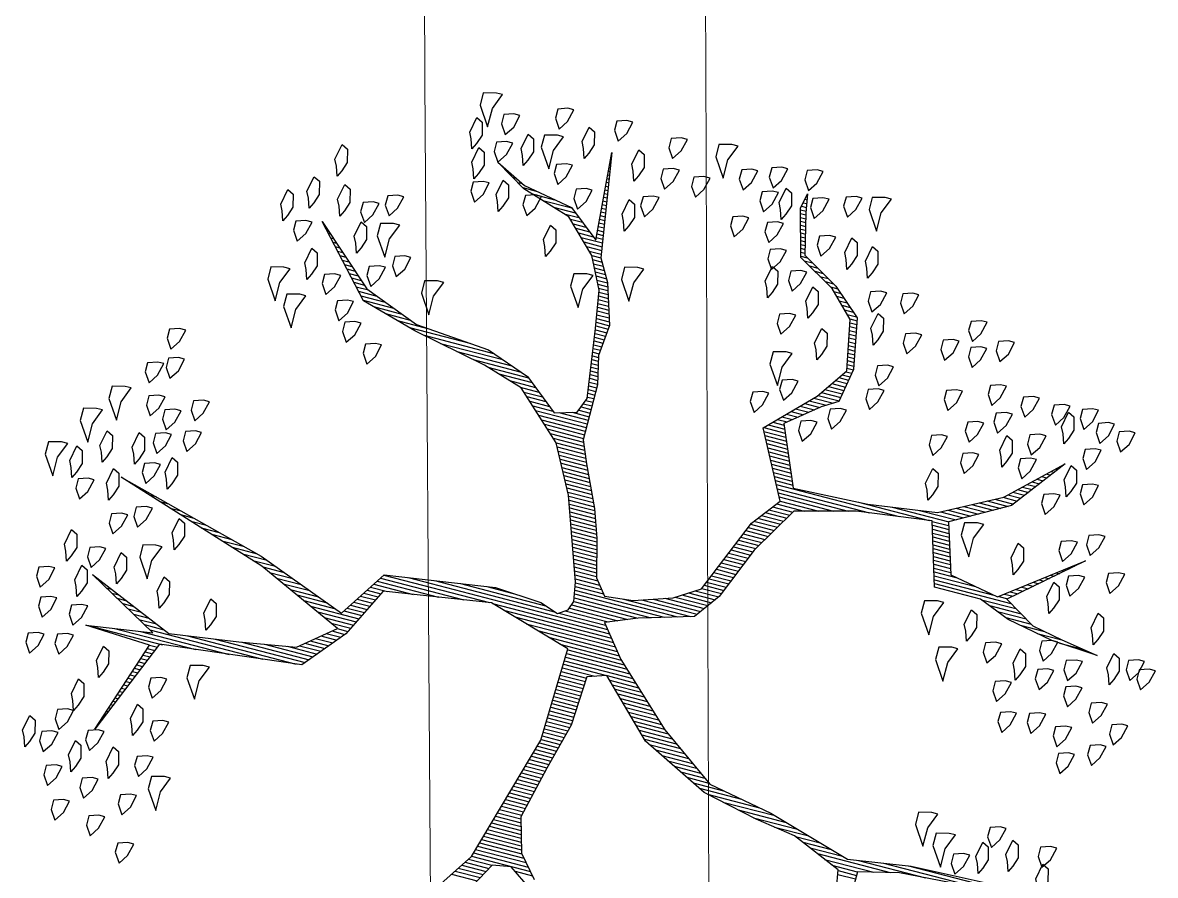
# Model space of a CAD drawing. Header units: millimetres. Extents: x 216896 to 446004, y 63591 to 243769.
# Drawn here: x 223570 to 229805, y 102000 to 106694 of the extents above; entities that cross this region are included whole.
import ezdxf

# ---------------------------------------------------------------- set-up
doc = ezdxf.new("R2010")
doc.units = ezdxf.units.MM
doc.layers.add('line pedestr', color=7, linetype='Continuous', lineweight=5, true_color=0x1c1c1c)
doc.layers.add('trees', color=7, linetype='Continuous', true_color=0x547000)

# ---------------------------------------------------------------- blocks, each defined once
blk = doc.blocks.new('*X39')
at = {"color": 0}
for p, q in [((17.5543, 17.25), (17.6251, 17.25)), ((17.561, 17.24), (17.6307, 17.24)), ((17.5676, 17.23), (17.6362, 17.23)), ((17.5743, 17.22), (17.6418, 17.22)), ((17.581, 17.21), (17.6473, 17.21)), ((17.5876, 17.2), (17.6529, 17.2)), ((17.717, 17.2), (17.7653, 17.2)), ((17.5939, 17.19), (17.7568, 17.19)), ((17.5968, 17.18), (17.7482, 17.18)), ((17.5998, 17.17), (17.7396, 17.17)), ((17.6027, 17.16), (17.731, 17.16)), ((17.6056, 17.15), (17.7225, 17.15)), ((17.6085, 17.14), (17.7189, 17.14)), ((16.5321, 17.11), (16.5325, 17.11)), ((17.6115, 17.13), (17.7161, 17.13)), ((17.6144, 17.12), (17.7134, 17.12)), ((17.6173, 17.11), (17.7107, 17.11)), ((16.5355, 17.1), (16.5367, 17.1)), ((16.5388, 17.09), (16.5409, 17.09)), ((16.5421, 17.08), (16.5451, 17.08)), ((17.6203, 17.1), (17.7079, 17.1)), ((17.6232, 17.09), (17.7052, 17.09)), ((17.6261, 17.08), (17.7025, 17.08)), ((16.5454, 17.07), (16.5493, 17.07)), ((16.5488, 17.06), (16.5535, 17.06)), ((16.5521, 17.05), (16.5577, 17.05)), ((17.629, 17.07), (17.6998, 17.07)), ((17.632, 17.06), (17.697, 17.06)), ((17.6349, 17.05), (17.6968, 17.05)), ((16.5554, 17.04), (16.5619, 17.04)), ((16.5588, 17.03), (16.566, 17.03)), ((16.5621, 17.02), (16.5702, 17.02)), ((17.6378, 17.04), (17.6992, 17.04)), ((17.6407, 17.03), (17.7015, 17.03)), ((17.6437, 17.02), (17.7039, 17.02)), ((16.5654, 17.01), (16.5744, 17.01)), ((16.5688, 17), (16.5786, 17)), ((16.5721, 16.99), (16.5828, 16.99)), ((17.6466, 17.01), (17.7062, 17.01)), ((17.6495, 17), (17.7086, 17)), ((17.6524, 16.99), (17.7109, 16.99)), ((18.5565, 16.99), (18.6056, 16.99)), ((16.5754, 16.98), (16.587, 16.98)), ((16.5788, 16.97), (16.5912, 16.97)), ((16.5821, 16.96), (16.5954, 16.96)), ((17.6554, 16.98), (17.7133, 16.98)), ((17.6583, 16.97), (17.7156, 16.97)), ((17.6612, 16.96), (17.718, 16.96)), ((18.5125, 16.96), (18.6485, 16.96)), ((18.5353, 16.97), (18.6056, 16.97)), ((18.5548, 16.98), (18.6056, 16.98)), ((16.5854, 16.95), (16.5996, 16.95)), ((16.5888, 16.94), (16.6038, 16.94)), ((16.5921, 16.93), (16.608, 16.93)), ((16.5954, 16.92), (16.6122, 16.92)), ((17.6642, 16.95), (17.7204, 16.95)), ((17.6671, 16.94), (17.7227, 16.94)), ((17.67, 16.93), (17.7251, 16.93)), ((17.6729, 16.92), (17.7274, 16.92)), ((18.4211, 16.92), (18.4892, 16.92)), ((18.4439, 16.93), (18.523, 16.93)), ((18.4668, 16.94), (18.5567, 16.94)), ((18.4896, 16.95), (18.6918, 16.95)), ((18.6009, 16.94), (18.7864, 16.94)), ((18.6675, 16.93), (18.9464, 16.93)), ((18.7342, 16.92), (19.0449, 16.92)), ((16.5988, 16.91), (16.6164, 16.91)), ((16.6021, 16.9), (16.6206, 16.9)), ((16.6054, 16.89), (16.6248, 16.89)), ((17.6759, 16.91), (17.7298, 16.91)), ((17.6788, 16.9), (17.7324, 16.9)), ((17.6817, 16.89), (17.7351, 16.89)), ((18.2545, 16.89), (18.388, 16.89)), ((18.2995, 16.9), (18.4217, 16.9)), ((18.3608, 16.91), (18.4555, 16.91)), ((16.6088, 16.88), (16.629, 16.88)), ((16.6121, 16.87), (16.6331, 16.87)), ((16.6154, 16.86), (16.6373, 16.86)), ((17.6846, 16.88), (17.7378, 16.88)), ((17.6876, 16.87), (17.7404, 16.87)), ((17.6905, 16.86), (17.7431, 16.86)), ((18.1392, 16.86), (18.2561, 16.86)), ((18.1645, 16.87), (18.3086, 16.87)), ((18.2095, 16.88), (18.3542, 16.88)), ((16.443, 16.85), (16.6488, 16.85)), ((16.513, 16.84), (16.7388, 16.84)), ((16.583, 16.83), (16.8288, 16.83)), ((17.6934, 16.85), (17.7458, 16.85)), ((17.6957, 16.84), (17.7484, 16.84)), ((17.6961, 16.83), (17.7511, 16.83)), ((18.0792, 16.83), (18.1463, 16.83)), ((18.0992, 16.84), (18.1601, 16.84)), ((18.1192, 16.85), (18.2036, 16.85)), ((16.5708, 16.8), (16.6189, 16.8)), ((16.5885, 16.81), (16.6422, 16.81)), ((16.6062, 16.82), (16.9188, 16.82)), ((16.7083, 16.81), (17.0088, 16.81)), ((16.7816, 16.8), (17.0309, 16.8)), ((17.6964, 16.82), (17.7538, 16.82)), ((17.6967, 16.81), (17.7564, 16.81)), ((17.6971, 16.8), (17.7591, 16.8)), ((18.0192, 16.8), (18.1047, 16.8)), ((18.0392, 16.81), (18.1186, 16.81)), ((18.0592, 16.82), (18.1324, 16.82)), ((16.5178, 16.77), (16.5489, 16.77)), ((16.5355, 16.78), (16.5722, 16.78)), ((16.5531, 16.79), (16.5956, 16.79)), ((16.8532, 16.79), (17.0394, 16.79)), ((16.9132, 16.78), (17.0478, 16.78)), ((16.9732, 16.77), (17.0563, 16.77)), ((17.6974, 16.79), (17.7618, 16.79)), ((17.6977, 16.78), (17.7639, 16.78)), ((17.6981, 16.77), (17.7645, 16.77)), ((17.9635, 16.77), (18.0632, 16.77)), ((17.9792, 16.78), (18.0771, 16.78)), ((17.9992, 16.79), (18.0909, 16.79)), ((16.4647, 16.74), (16.4789, 16.74)), ((16.4824, 16.75), (16.5022, 16.75)), ((16.5001, 16.76), (16.5256, 16.76)), ((17.0054, 16.76), (17.0647, 16.76)), ((17.0177, 16.75), (17.0732, 16.75)), ((17.0299, 16.74), (17.0817, 16.74)), ((17.6984, 16.76), (17.7651, 16.76)), ((17.6987, 16.75), (17.7657, 16.75)), ((17.6991, 16.74), (17.7664, 16.74)), ((17.9335, 16.74), (18.0217, 16.74)), ((17.9435, 16.75), (18.0355, 16.75)), ((17.9535, 16.76), (18.0494, 16.76)), ((16.4293, 16.72), (16.4322, 16.72)), ((16.447, 16.73), (16.4556, 16.73)), ((17.0421, 16.73), (17.0901, 16.73)), ((17.0543, 16.72), (17.0986, 16.72)), ((17.0665, 16.71), (17.1071, 16.71)), ((17.6994, 16.73), (17.767, 16.73)), ((17.6997, 16.72), (17.7676, 16.72)), ((17.7001, 16.71), (17.7682, 16.71)), ((17.9035, 16.71), (17.9873, 16.71)), ((17.9135, 16.72), (17.9979, 16.72)), ((17.9235, 16.73), (18.0084, 16.73)), ((17.0719, 16.68), (17.1263, 16.68)), ((17.0788, 16.7), (17.1155, 16.7)), ((17.091, 16.69), (17.1213, 16.69)), ((17.7004, 16.7), (17.7689, 16.7)), ((17.7007, 16.69), (17.7695, 16.69)), ((17.7011, 16.68), (17.7701, 16.68)), ((17.8735, 16.68), (17.9556, 16.68)), ((17.8835, 16.69), (17.9662, 16.69)), ((17.8935, 16.7), (17.9768, 16.7)), ((17.0073, 16.65), (17.1413, 16.65)), ((17.0288, 16.66), (17.1363, 16.66)), ((17.0504, 16.67), (17.1313, 16.67)), ((17.7014, 16.67), (17.7707, 16.67)), ((17.7017, 16.66), (17.7714, 16.66)), ((17.7021, 16.65), (17.772, 16.65)), ((17.8435, 16.65), (17.924, 16.65)), ((17.8535, 16.66), (17.9345, 16.66)), ((17.8635, 16.67), (17.9451, 16.67)), ((16.9427, 16.62), (17.0214, 16.62)), ((16.9642, 16.63), (17.0477, 16.63)), ((16.9858, 16.64), (17.0741, 16.64)), ((17.0964, 16.64), (17.1463, 16.64)), ((17.1031, 16.63), (17.1513, 16.63)), ((17.1097, 16.62), (17.1563, 16.62)), ((17.7024, 16.64), (17.7924, 16.64)), ((17.7027, 16.63), (17.8224, 16.63)), ((17.7031, 16.62), (17.8923, 16.62)), ((17.8235, 16.63), (17.9029, 16.63)), ((17.8335, 16.64), (17.9134, 16.64)), ((16.8781, 16.59), (16.9423, 16.59)), ((16.8996, 16.6), (16.9686, 16.6)), ((16.9211, 16.61), (16.995, 16.61)), ((17.1164, 16.61), (17.1613, 16.61)), ((17.1231, 16.6), (17.1663, 16.6)), ((17.1297, 16.59), (17.1713, 16.59)), ((17.7034, 16.61), (17.8818, 16.61)), ((17.7037, 16.6), (17.8712, 16.6)), ((17.7041, 16.59), (17.8606, 16.59)), ((16.7953, 16.56), (16.8632, 16.56)), ((16.8265, 16.57), (16.8895, 16.57)), ((16.8565, 16.58), (16.9159, 16.58)), ((17.1364, 16.58), (17.1763, 16.58)), ((17.1431, 16.57), (17.1813, 16.57)), ((17.1497, 16.56), (17.1971, 16.56)), ((17.6123, 16.56), (17.8338, 16.56)), ((17.646, 16.57), (17.8418, 16.57)), ((17.6798, 16.58), (17.8501, 16.58)), ((16.7015, 16.53), (16.7578, 16.53)), ((16.7328, 16.54), (16.7955, 16.54)), ((16.764, 16.55), (16.8332, 16.55)), ((17.1564, 16.55), (17.2651, 16.55)), ((17.163, 16.54), (17.3331, 16.54)), ((17.1697, 16.53), (17.401, 16.53)), ((17.511, 16.53), (17.8098, 16.53)), ((17.5448, 16.54), (17.8178, 16.54)), ((17.5785, 16.55), (17.8258, 16.55)), ((16.6078, 16.5), (16.6447, 16.5)), ((16.639, 16.51), (16.6824, 16.51)), ((16.6703, 16.52), (16.7201, 16.52)), ((17.1764, 16.52), (17.469, 16.52)), ((17.2412, 16.51), (17.7938, 16.51)), ((17.3112, 16.5), (17.6466, 16.5)), ((17.4773, 16.52), (17.8018, 16.52)), ((17.6564, 16.5), (17.7858, 16.5)), ((16.514, 16.47), (16.5317, 16.47)), ((16.5453, 16.48), (16.5693, 16.48)), ((16.5765, 16.49), (16.607, 16.49)), ((17.3812, 16.49), (17.6166, 16.49)), ((17.4512, 16.48), (17.5245, 16.48)), ((17.6714, 16.49), (17.7899, 16.49)), ((17.6804, 16.48), (17.8149, 16.48)), ((17.6837, 16.47), (17.8399, 16.47)), ((16.4515, 16.45), (16.4563, 16.45)), ((16.4828, 16.46), (16.494, 16.46)), ((17.6839, 16.44), (17.9326, 16.44)), ((17.6855, 16.45), (17.8986, 16.45)), ((17.687, 16.46), (17.8649, 16.46)), ((17.6789, 16.41), (17.7512, 16.41)), ((17.6805, 16.42), (17.7592, 16.42)), ((17.6822, 16.43), (17.9666, 16.43)), ((17.8145, 16.42), (18.0006, 16.42)), ((17.8617, 16.41), (18.0157, 16.41)), ((17.6687, 16.38), (17.7289, 16.38)), ((17.6722, 16.39), (17.7352, 16.39)), ((17.6757, 16.4), (17.7432, 16.4)), ((17.8916, 16.4), (18.0232, 16.4)), ((17.9216, 16.39), (18.0307, 16.39)), ((17.9473, 16.38), (18.0382, 16.38)), ((17.6584, 16.35), (17.7214, 16.35)), ((17.6618, 16.36), (17.7239, 16.36)), ((17.6653, 16.37), (17.7264, 16.37)), ((17.9633, 16.37), (18.0457, 16.37)), ((17.9793, 16.36), (18.0532, 16.36)), ((17.9953, 16.35), (18.0607, 16.35)), ((17.648, 16.32), (17.7139, 16.32)), ((17.6514, 16.33), (17.7164, 16.33)), ((17.6549, 16.34), (17.7189, 16.34)), ((18.0106, 16.34), (18.0651, 16.34)), ((18.0147, 16.33), (18.0692, 16.33)), ((18.0189, 16.32), (18.0733, 16.32)), ((17.6376, 16.29), (17.7064, 16.29)), ((17.6411, 16.3), (17.7089, 16.3)), ((17.6445, 16.31), (17.7114, 16.31)), ((18.0231, 16.31), (18.0774, 16.31)), ((18.0272, 16.3), (18.0816, 16.3)), ((18.0314, 16.29), (18.0857, 16.29)), ((17.6272, 16.26), (17.6971, 16.26)), ((17.6307, 16.27), (17.7005, 16.27)), ((17.6341, 16.28), (17.7038, 16.28)), ((18.0356, 16.28), (18.0898, 16.28)), ((18.0397, 16.27), (18.0939, 16.27)), ((18.0439, 16.26), (18.098, 16.26)), ((17.6168, 16.23), (17.6871, 16.23)), ((17.6203, 16.24), (17.6905, 16.24)), ((17.6237, 16.25), (17.6938, 16.25)), ((18.0481, 16.25), (18.1021, 16.25)), ((18.0522, 16.24), (18.1063, 16.24)), ((18.0564, 16.23), (18.1104, 16.23)), ((18.9115, 16.23), (18.9795, 16.23)), ((18.9759, 16.24), (19.0395, 16.24)), ((17.6064, 16.2), (17.6766, 16.2)), ((17.6099, 16.21), (17.6805, 16.21)), ((17.6134, 16.22), (17.6838, 16.22)), ((18.0606, 16.22), (18.1145, 16.22)), ((18.0647, 16.21), (18.1186, 16.21)), ((18.0689, 16.2), (18.1236, 16.2)), ((18.7941, 16.2), (18.873, 16.2)), ((18.8191, 16.21), (18.8896, 16.21)), ((18.8615, 16.22), (18.9295, 16.22)), ((17.5928, 16.17), (17.6627, 16.17)), ((17.5981, 16.18), (17.6673, 16.18)), ((17.603, 16.19), (17.6719, 16.19)), ((18.0731, 16.19), (18.1296, 16.19)), ((18.0772, 16.18), (18.1356, 16.18)), ((18.0814, 16.17), (18.1416, 16.17)), ((18.6114, 16.17), (18.823, 16.17)), ((18.7441, 16.18), (18.8396, 16.18)), ((18.7691, 16.19), (18.8563, 16.19)), ((17.5714, 16.13), (17.6443, 16.13)), ((17.5768, 16.14), (17.6489, 16.14)), ((17.5821, 16.15), (17.6535, 16.15)), ((17.5874, 16.16), (17.6581, 16.16)), ((18.0856, 16.16), (18.1476, 16.16)), ((18.0897, 16.15), (18.1536, 16.15)), ((18.0939, 16.14), (18.1596, 16.14)), ((18.1004, 16.13), (18.1656, 16.13)), ((18.5994, 16.13), (18.6461, 16.13)), ((18.6024, 16.14), (18.6667, 16.14)), ((18.6054, 16.15), (18.7201, 16.15)), ((18.6084, 16.16), (18.7734, 16.16)), ((18.7869, 16.16), (18.812, 16.16)), ((18.8002, 16.15), (18.8237, 16.15)), ((18.8135, 16.14), (18.8354, 16.14)), ((18.8269, 16.13), (18.847, 16.13)), ((17.5554, 16.1), (17.6304, 16.1)), ((17.5608, 16.11), (17.635, 16.11)), ((17.5661, 16.12), (17.6396, 16.12)), ((18.1082, 16.12), (18.1716, 16.12)), ((18.116, 16.11), (18.1776, 16.11)), ((18.1237, 16.1), (18.1836, 16.1)), ((18.5904, 16.1), (18.6367, 16.1)), ((18.5934, 16.11), (18.6398, 16.11)), ((18.5964, 16.12), (18.6429, 16.12)), ((18.8402, 16.12), (18.8587, 16.12)), ((18.8535, 16.11), (18.8704, 16.11)), ((18.8669, 16.1), (18.882, 16.1)), ((17.5394, 16.07), (17.6174, 16.07)), ((17.5448, 16.08), (17.6216, 16.08)), ((17.5501, 16.09), (17.6259, 16.09)), ((18.1315, 16.09), (18.1896, 16.09)), ((18.1393, 16.08), (18.1956, 16.08)), ((18.1471, 16.07), (18.2239, 16.07)), ((18.5814, 16.07), (18.6273, 16.07)), ((18.5844, 16.08), (18.6304, 16.08)), ((18.5874, 16.09), (18.6336, 16.09)), ((18.8802, 16.09), (18.8937, 16.09)), ((18.8935, 16.08), (18.9054, 16.08)), ((18.9069, 16.07), (18.917, 16.07)), ((17.5127, 16.04), (17.6045, 16.04)), ((17.5234, 16.05), (17.6088, 16.05)), ((17.5341, 16.06), (17.6131, 16.06)), ((18.1444, 16.04), (18.3379, 16.04)), ((18.1497, 16.05), (18.2999, 16.05)), ((18.1549, 16.06), (18.2619, 16.06)), ((18.5724, 16.04), (18.6179, 16.04)), ((18.5754, 16.05), (18.6211, 16.05)), ((18.5784, 16.06), (18.6242, 16.06)), ((18.9202, 16.06), (18.9287, 16.06)), ((18.9335, 16.05), (18.9404, 16.05)), ((18.9469, 16.04), (18.952, 16.04)), ((17.4806, 16.01), (17.6021, 16.01)), ((17.4913, 16.02), (17.6021, 16.02)), ((17.502, 16.03), (17.6021, 16.03)), ((18.1287, 16.01), (18.1773, 16.01)), ((18.1339, 16.02), (18.4746, 16.02)), ((18.1392, 16.03), (18.3946, 16.03)), ((18.3591, 16.01), (18.5546, 16.01)), ((18.5634, 16.01), (18.6086, 16.01)), ((18.5664, 16.02), (18.6117, 16.02)), ((18.5694, 16.03), (18.6148, 16.03)), ((18.9602, 16.03), (18.9637, 16.03)), ((18.9735, 16.02), (18.9754, 16.02)), ((18.9869, 16.01), (18.987, 16.01)), ((17.4484, 15.98), (17.5044, 15.98)), ((17.4591, 15.99), (17.6021, 15.99)), ((17.4698, 16), (17.6021, 16)), ((17.5206, 15.98), (17.6021, 15.98)), ((18.113, 15.98), (18.1646, 15.98)), ((18.1182, 15.99), (18.1688, 15.99)), ((18.1235, 16), (18.173, 16)), ((18.4501, 16), (18.6064, 16)), ((18.5234, 15.99), (18.6244, 15.99)), ((18.5781, 15.98), (18.6424, 15.98)), ((17.4163, 15.95), (17.4677, 15.95)), ((17.427, 15.96), (17.4799, 15.96)), ((17.4377, 15.97), (17.4922, 15.97)), ((17.5556, 15.97), (17.6021, 15.97)), ((17.5707, 15.96), (17.6021, 15.96)), ((17.5747, 15.95), (17.6021, 15.95)), ((18.0973, 15.95), (18.152, 15.95)), ((18.1025, 15.96), (18.1562, 15.96)), ((18.1077, 15.97), (18.1604, 15.97)), ((18.5971, 15.97), (18.6604, 15.97)), ((18.6161, 15.96), (18.6784, 15.96)), ((18.6351, 15.95), (18.6964, 15.95)), ((17.3386, 15.92), (17.431, 15.92)), ((17.3711, 15.93), (17.4433, 15.93)), ((17.4036, 15.94), (17.4555, 15.94)), ((17.5787, 15.94), (17.6021, 15.94)), ((17.5827, 15.93), (17.6021, 15.93)), ((17.5846, 15.92), (17.6021, 15.92)), ((18.0816, 15.92), (18.1394, 15.92)), ((18.0868, 15.93), (18.1436, 15.93)), ((18.092, 15.94), (18.1478, 15.94)), ((18.6541, 15.94), (18.7144, 15.94)), ((18.6731, 15.93), (18.7324, 15.93)), ((18.6921, 15.92), (18.7504, 15.92)), ((17.2149, 15.89), (17.3677, 15.89)), ((17.2629, 15.9), (17.3957, 15.9)), ((17.3061, 15.91), (17.4188, 15.91)), ((17.5805, 15.89), (17.6021, 15.89)), ((17.5819, 15.9), (17.6021, 15.9)), ((17.5832, 15.91), (17.6021, 15.91)), ((18.0658, 15.89), (18.1267, 15.89)), ((18.0711, 15.9), (18.1309, 15.9)), ((18.0763, 15.91), (18.1351, 15.91)), ((18.7111, 15.91), (18.7628, 15.91)), ((18.7301, 15.9), (18.7704, 15.9)), ((18.7421, 15.89), (18.7781, 15.89)), ((17.0761, 15.86), (17.2435, 15.86)), ((17.1189, 15.87), (17.3117, 15.87)), ((17.1669, 15.88), (17.3397, 15.88)), ((17.5764, 15.86), (17.5974, 15.86)), ((17.5778, 15.87), (17.5996, 15.87)), ((17.5791, 15.88), (17.6018, 15.88)), ((18.0627, 15.88), (18.1225, 15.88)), ((18.0727, 15.87), (18.1183, 15.87)), ((18.0827, 15.86), (18.1141, 15.86)), ((18.7528, 15.88), (18.7857, 15.88)), ((18.7634, 15.87), (18.7934, 15.87)), ((18.7741, 15.86), (18.801, 15.86)), ((16.9681, 15.83), (17.0472, 15.83)), ((17.0041, 15.84), (17.0729, 15.84)), ((17.0401, 15.85), (17.1235, 15.85)), ((17.5723, 15.83), (17.5907, 15.83)), ((17.5737, 15.84), (17.5929, 15.84)), ((17.575, 15.85), (17.5951, 15.85)), ((18.0927, 15.85), (18.1197, 15.85)), ((18.1027, 15.84), (18.1322, 15.84)), ((18.1127, 15.83), (18.1447, 15.83)), ((18.7848, 15.85), (18.8087, 15.85)), ((18.7954, 15.84), (18.8163, 15.84)), ((18.8061, 15.83), (18.824, 15.83)), ((16.919, 15.8), (16.9701, 15.8)), ((16.9281, 15.81), (16.9958, 15.81)), ((16.9371, 15.82), (17.0215, 15.82)), ((17.5682, 15.8), (17.5856, 15.8)), ((17.5696, 15.81), (17.5863, 15.81)), ((17.5709, 15.82), (17.5885, 15.82)), ((18.1227, 15.82), (18.1572, 15.82)), ((18.1327, 15.81), (18.1697, 15.81)), ((18.1427, 15.8), (18.1822, 15.8)), ((18.8168, 15.82), (18.8316, 15.82)), ((18.8274, 15.81), (18.8393, 15.81)), ((18.8381, 15.8), (18.8469, 15.8)), ((16.8919, 15.77), (16.9189, 15.77)), ((16.9009, 15.78), (16.9301, 15.78)), ((16.91, 15.79), (16.9444, 15.79)), ((17.5641, 15.77), (17.5886, 15.77)), ((17.5655, 15.78), (17.5876, 15.78)), ((17.5669, 15.79), (17.5866, 15.79)), ((18.1527, 15.79), (18.1947, 15.79)), ((18.1627, 15.78), (18.2105, 15.78)), ((18.1727, 15.77), (18.2271, 15.77)), ((18.8488, 15.79), (18.8545, 15.79)), ((18.8594, 15.78), (18.8622, 15.78)), ((16.8648, 15.74), (16.8853, 15.74)), ((16.8738, 15.75), (16.8965, 15.75)), ((16.8829, 15.76), (16.9077, 15.76)), ((17.56, 15.74), (17.5916, 15.74)), ((17.5614, 15.75), (17.5906, 15.75)), ((17.5628, 15.76), (17.5896, 15.76)), ((18.182, 15.76), (18.2403, 15.76)), ((18.189, 15.75), (18.2422, 15.75)), ((18.196, 15.74), (18.244, 15.74)), ((16.8376, 15.71), (16.8518, 15.71)), ((16.8467, 15.72), (16.863, 15.72)), ((16.8557, 15.73), (16.8742, 15.73)), ((17.5551, 15.71), (17.5906, 15.71)), ((17.5568, 15.72), (17.5936, 15.72)), ((17.5585, 15.73), (17.5926, 15.73)), ((18.203, 15.73), (18.2458, 15.73)), ((18.21, 15.72), (18.2476, 15.72)), ((18.217, 15.71), (18.2494, 15.71)), ((16.8105, 15.68), (16.8183, 15.68)), ((16.8195, 15.69), (16.8295, 15.69)), ((16.8286, 15.7), (16.8406, 15.7)), ((17.5501, 15.68), (17.5814, 15.68)), ((17.5518, 15.69), (17.5844, 15.69)), ((17.5535, 15.7), (17.5875, 15.7)), ((18.224, 15.7), (18.2512, 15.7)), ((18.231, 15.69), (18.2531, 15.69)), ((18.238, 15.68), (18.2549, 15.68)), ((16.7833, 15.65), (16.7848, 15.65)), ((16.7924, 15.66), (16.7959, 15.66)), ((16.8014, 15.67), (16.8071, 15.67)), ((17.5451, 15.65), (17.5721, 15.65)), ((17.5468, 15.66), (17.5752, 15.66)), ((17.5485, 15.67), (17.5783, 15.67)), ((18.2348, 15.65), (18.2534, 15.65)), ((18.2367, 15.66), (18.2553, 15.66)), ((18.2385, 15.67), (18.2567, 15.67)), ((17.5352, 15.62), (17.5629, 15.62)), ((17.5402, 15.63), (17.566, 15.63)), ((17.5435, 15.64), (17.5691, 15.64)), ((18.2292, 15.62), (18.2478, 15.62)), ((18.231, 15.63), (18.2497, 15.63)), ((18.2329, 15.64), (18.2515, 15.64)), ((17.5202, 15.59), (17.5486, 15.59)), ((17.5252, 15.6), (17.5543, 15.6)), ((17.5302, 15.61), (17.5598, 15.61)), ((18.2235, 15.59), (18.2422, 15.59)), ((18.2254, 15.6), (18.244, 15.6)), ((18.2273, 15.61), (18.2459, 15.61)), ((17.5052, 15.56), (17.5315, 15.56)), ((17.5102, 15.57), (17.5372, 15.57)), ((17.5152, 15.58), (17.5429, 15.58)), ((18.2179, 15.56), (18.2365, 15.56)), ((18.2198, 15.57), (18.2384, 15.57)), ((18.2217, 15.58), (18.2403, 15.58)), ((17.4803, 15.53), (17.5226, 15.53)), ((17.4903, 15.54), (17.5241, 15.54)), ((17.5002, 15.55), (17.5257, 15.55)), ((18.2032, 15.53), (18.2284, 15.53)), ((18.2132, 15.54), (18.2328, 15.54)), ((18.216, 15.55), (18.2347, 15.55)), ((17.4503, 15.5), (17.4911, 15.5)), ((17.4603, 15.51), (17.5196, 15.51)), ((17.4703, 15.52), (17.5211, 15.52)), ((17.4996, 15.5), (17.5181, 15.5)), ((18.1732, 15.5), (18.1946, 15.5)), ((18.1832, 15.51), (18.2059, 15.51)), ((18.1932, 15.52), (18.2171, 15.52)), ((17.4203, 15.47), (17.4536, 15.47)), ((17.4303, 15.48), (17.4661, 15.48)), ((17.4403, 15.49), (17.4786, 15.49)), ((17.4974, 15.47), (17.5135, 15.47)), ((17.4981, 15.48), (17.515, 15.48)), ((17.4988, 15.49), (17.5165, 15.49)), ((18.1409, 15.47), (18.1609, 15.47)), ((18.1532, 15.48), (18.1721, 15.48)), ((18.1632, 15.49), (18.1834, 15.49)), ((17.336, 15.44), (17.4161, 15.44)), ((17.368, 15.45), (17.4286, 15.45)), ((17.4, 15.46), (17.4411, 15.46)), ((17.4953, 15.44), (17.509, 15.44)), ((17.496, 15.45), (17.5105, 15.45)), ((17.4967, 15.46), (17.512, 15.46)), ((18.0895, 15.44), (18.1126, 15.44)), ((18.1066, 15.45), (18.1297, 15.45)), ((18.1238, 15.46), (18.1468, 15.46)), ((17.2587, 15.41), (17.2717, 15.41)), ((17.2754, 15.42), (17.3128, 15.42)), ((17.304, 15.43), (17.3661, 15.43)), ((17.4931, 15.41), (17.5044, 15.41)), ((17.4938, 15.42), (17.5059, 15.42)), ((17.4946, 15.43), (17.5074, 15.43)), ((18.0433, 15.41), (18.0611, 15.41)), ((18.0552, 15.42), (18.0783, 15.42)), ((18.0723, 15.43), (18.0954, 15.43)), ((17.2087, 15.38), (17.2117, 15.38)), ((17.2254, 15.39), (17.2317, 15.39)), ((17.242, 15.4), (17.2517, 15.4)), ((17.491, 15.38), (17.4999, 15.38)), ((17.4917, 15.39), (17.5014, 15.39)), ((17.4924, 15.4), (17.5029, 15.4)), ((18.0353, 15.38), (18.047, 15.38)), ((18.038, 15.39), (18.0493, 15.39)), ((18.0407, 15.4), (18.0516, 15.4)), ((17.4888, 15.35), (17.4953, 15.35)), ((17.4896, 15.36), (17.4968, 15.36)), ((17.4903, 15.37), (17.4984, 15.37)), ((18.0273, 15.35), (18.0401, 15.35)), ((18.03, 15.36), (18.0424, 15.36)), ((18.0327, 15.37), (18.0447, 15.37)), ((17.486, 15.31), (17.4893, 15.31)), ((17.4867, 15.32), (17.4908, 15.32)), ((17.4874, 15.33), (17.4923, 15.33)), ((17.4881, 15.34), (17.4938, 15.34)), ((18.0167, 15.31), (18.0309, 15.31)), ((18.0193, 15.32), (18.0332, 15.32)), ((18.022, 15.33), (18.0355, 15.33)), ((18.0247, 15.34), (18.0378, 15.34)), ((17.4838, 15.28), (17.4847, 15.28)), ((17.4846, 15.29), (17.4862, 15.29)), ((17.4853, 15.3), (17.4877, 15.3)), ((18.0113, 15.29), (18.0265, 15.29)), ((18.0115, 15.28), (18.0249, 15.28)), ((18.014, 15.3), (18.0286, 15.3)), ((17.4831, 15.27), (17.4832, 15.27)), ((18.0135, 15.27), (18.0232, 15.27)), ((18.0155, 15.26), (18.0215, 15.26)), ((18.0175, 15.25), (18.0199, 15.25))]:
    blk.add_line(p, q, dxfattribs=at)
blk = doc.blocks.new('ar')
at = {"color": 0}
for points in [[(-0.2995, 0.8961), (-0.1294, 0.641), (-0.0274, 0.2923), (-0.0189, 0.0372), (-0.2485, -0.0308), (-0.5376, 0.0117), (-0.6056, 0.1478), (-0.6992, 0.2583), (-1.0819, 0.3008), (-1.1924, 0.5645), (-1.1074, 0.3094), (-1.2859, 0.3008), (-1.1074, 0.2753), (-1.303, 0.1648), (-1.0648, 0.2668), (-0.8778, 0.2413), (-0.7247, 0.2158), (-0.6311, 0.1393), (-0.8693, 0.0287), (-1.2944, -0.1073), (-0.8778, 0.0032), (-0.6311, 0.0968), (-0.5461, -0.0308), (-0.2485, -0.0733), (-0.1209, -0.0648), (-0.0699, -0.0478), (-0.0444, -0.0648), (-0.0359, -0.0903), (-0.0444, -0.1414), (-0.1209, -0.3625), (-0.1889, -0.49), (-0.3165, -0.6091), (-0.427, -0.6431), (-0.6311, -0.6856), (-0.7842, -0.7281), (-0.9458, -0.9067), (-0.7842, -0.7622), (-0.6311, -0.7026), (-0.427, -0.6856), (-0.308, -0.6431), (-0.2145, -0.5666), (-0.1549, -0.5836), (-0.1379, -0.6261), (-0.1634, -0.8132), (-0.1804, -0.9152), (-0.223, -1.0003), (-0.308, -1.0853), (-0.4441, -1.1278), (-0.5291, -1.1789), (-0.4441, -1.1363), (-0.308, -1.1108), (-0.223, -1.0428), (-0.24, -1.2809), (-0.1974, -1.0003), (-0.1634, -0.9407), (-0.1294, -0.8302), (-0.1379, -0.7452), (-0.1209, -0.6686), (-0.1209, -0.5836), (-0.1209, -0.5155), (-0.0954, -0.456), (-0.0444, -0.3455), (-0.0189, -0.2689), (0.0067, -0.1669), (0.0407, -0.1244), (0.1172, -0.1329), (0.2192, -0.1669), (0.2873, -0.2094), (0.3723, -0.4135), (0.4318, -0.49), (0.3383, -0.6686), (0.4574, -0.7877), (0.5169, -0.8727), (0.4914, -1.0088), (0.4233, -1.0768), (0.3213, -1.1363), (0.2873, -1.2639), (0.2958, -1.3064), (0.3043, -1.2554), (0.3298, -1.1448), (0.4318, -1.0853), (0.5084, -1.0173), (0.5339, -0.8812), (0.5169, -0.7877), (0.4744, -0.7622), (0.3893, -0.6941), (0.4574, -0.5326), (0.6615, -0.5411), (0.8485, -0.5666), (1.0101, -0.6516), (1.1462, -0.7792), (1.0356, -0.6346), (0.8826, -0.5496), (0.9251, -0.4135), (1.0611, -0.388), (1.2652, -0.5411), (1.0866, -0.388), (1.1717, -0.337), (1.2567, -0.3199), (1.3588, -0.3029), (1.2312, -0.3114), (1.1037, -0.337), (1.0186, -0.371), (0.8911, -0.371), (0.84, -0.5411), (0.6359, -0.5155), (0.4744, -0.473), (0.3978, -0.3455), (0.3383, -0.2009), (0.2873, -0.1329), (0.1427, -0.0903), (0.0577, -0.0563), (0.1257, 0.0287), (0.2873, 0.1818), (0.4404, 0.2923), (0.6189, 0.3264), (0.8485, 0.3944), (1.0186, 0.3689), (1.2737, 0.3604)], [(1.2652, 0.3774), (0.9931, 0.3944), (0.8826, 0.4199), (0.8826, 0.5305)], [(0.84, 0.4794), (0.8315, 0.4284), (0.6955, 0.3689), (0.5849, 0.3519), (0.4318, 0.3179), (0.2448, 0.2243), (0.1002, 0.0797), (0.0492, 0.0968), (0.0407, 0.2328), (0.0067, 0.3604), (-0.0274, 0.5049), (-0.0019, 0.5985), (0.0492, 0.658)], [(0.0662, 0.7005), (-0.0189, 0.641), (-0.0699, 0.6495), (-0.1549, 0.8026)]]:
    blk.add_lwpolyline(points, dxfattribs=at)
for points in [[(-1.0308, 0.8366), (-1.0563, 0.8451), (-1.0563, 0.8706), (-1.0393, 0.8961), (-1.0223, 0.8706), (-1.0138, 0.8366)], [(-1.2264, 0.7686), (-1.2519, 0.7771), (-1.2519, 0.8026), (-1.2349, 0.8281), (-1.2179, 0.8026), (-1.2094, 0.7686)], [(-1.1244, 0.7856), (-1.1499, 0.7941), (-1.1499, 0.8196), (-1.1329, 0.8451), (-1.1159, 0.8196), (-1.1074, 0.7856)], [(-1.0563, 0.709), (-1.0819, 0.7175), (-1.0819, 0.7431), (-1.0648, 0.7686), (-1.0478, 0.7431), (-1.0393, 0.709)], [(-1.2689, 0.6835), (-1.2944, 0.692), (-1.2944, 0.7175), (-1.2774, 0.7431), (-1.2604, 0.7175), (-1.2519, 0.6835)], [(-1.1669, 0.692), (-1.1924, 0.7005), (-1.1924, 0.7261), (-1.1754, 0.7516), (-1.1584, 0.7261), (-1.1499, 0.692)], [(-0.9798, 0.641), (-1.0138, 0.6495), (-1.0138, 0.6835), (-0.9798, 0.7346), (-0.9798, 0.6835), (-0.9628, 0.641)], [(-1.2349, 0.6665), (-1.2434, 0.6495), (-1.2349, 0.607), (-1.2179, 0.6155), (-1.2094, 0.6495), (-1.2179, 0.675), (-1.2264, 0.692)], [(-1.1329, 0.658), (-1.1414, 0.641), (-1.1329, 0.5985), (-1.1159, 0.607), (-1.1074, 0.641), (-1.1159, 0.6665), (-1.1244, 0.6835)], [(-1.371, 0.6325), (-1.3795, 0.6155), (-1.371, 0.573), (-1.354, 0.5815), (-1.3455, 0.6155), (-1.354, 0.641), (-1.3625, 0.658)], [(-1.303, 0.5985), (-1.3285, 0.607), (-1.3285, 0.6325), (-1.3115, 0.658), (-1.2944, 0.6325), (-1.2859, 0.5985)], [(-1.0393, 0.5985), (-1.0648, 0.607), (-1.0648, 0.6325), (-1.0478, 0.658), (-1.0308, 0.6325), (-1.0223, 0.5985)], [(-1.1839, 0.5645), (-1.2094, 0.573), (-1.2094, 0.5985), (-1.1924, 0.624), (-1.1754, 0.5985), (-1.1669, 0.5645)], [(-1.2774, 0.5305), (-1.303, 0.539), (-1.303, 0.5645), (-1.2859, 0.59), (-1.2689, 0.5645), (-1.2604, 0.5305)], [(-1.0989, 0.5305), (-1.1074, 0.5135), (-1.0989, 0.4709), (-1.0819, 0.4794), (-1.0733, 0.5135), (-1.0819, 0.539), (-1.0904, 0.556)], [(-1.0223, 0.4964), (-1.0478, 0.5049), (-1.0478, 0.5305), (-1.0308, 0.556), (-1.0138, 0.5305), (-1.0053, 0.4964)], [(-1.2689, 0.5049), (-1.2774, 0.4879), (-1.2689, 0.4454), (-1.2519, 0.4539), (-1.2434, 0.4879), (-1.2519, 0.5135), (-1.2604, 0.5305)], [(-1.2264, 0.4029), (-1.2349, 0.3859), (-1.2264, 0.3434), (-1.2094, 0.3519), (-1.2009, 0.3859), (-1.2094, 0.4114), (-1.2179, 0.4284)], [(-1.0563, 0.3859), (-1.0819, 0.3944), (-1.0819, 0.4199), (-1.0648, 0.4454), (-1.0478, 0.4199), (-1.0393, 0.3859)], [(-1.405, 0.3519), (-1.4305, 0.3604), (-1.4305, 0.3859), (-1.4135, 0.4114), (-1.3965, 0.3859), (-1.388, 0.3519)], [(-0.9543, 0.3264), (-0.9883, 0.3349), (-0.9883, 0.3689), (-0.9543, 0.4199), (-0.9543, 0.3689), (-0.9373, 0.3264)], [(-1.3285, 0.3349), (-1.354, 0.3434), (-1.354, 0.3689), (-1.337, 0.3944), (-1.32, 0.3689), (-1.3115, 0.3349)], [(1.0952, 0.2583), (1.0611, 0.2668), (1.0611, 0.3008), (1.0952, 0.3519), (1.0952, 0.3008), (1.1122, 0.2583)], [(1.1462, 0.3008), (1.1207, 0.3094), (1.1207, 0.3349), (1.1377, 0.3604), (1.1547, 0.3349), (1.1632, 0.3008)], [(1.1887, 0.3179), (1.1802, 0.3008), (1.1887, 0.2583), (1.2057, 0.2668), (1.2142, 0.3008), (1.2057, 0.3264), (1.1972, 0.3434)], [(1.3588, 0.3349), (1.3503, 0.3179), (1.3588, 0.2753), (1.3758, 0.2838), (1.3843, 0.3179), (1.3758, 0.3434), (1.3673, 0.3604)], [(-1.3965, 0.2498), (-1.422, 0.2583), (-1.422, 0.2838), (-1.405, 0.3094), (-1.388, 0.2838), (-1.3795, 0.2498)], [(-1.3115, 0.2498), (-1.337, 0.2583), (-1.337, 0.2838), (-1.32, 0.3094), (-1.303, 0.2838), (-1.2944, 0.2498)], [(1.0356, 0.2158), (1.0016, 0.2243), (1.0016, 0.2583), (1.0356, 0.3094), (1.0356, 0.2583), (1.0526, 0.2158)], [(1.2652, 0.2923), (1.2567, 0.2753), (1.2652, 0.2328), (1.2822, 0.2413), (1.2907, 0.2753), (1.2822, 0.3008), (1.2737, 0.3179)], [(1.3673, 0.2243), (1.3418, 0.2328), (1.3418, 0.2583), (1.3588, 0.2838), (1.3758, 0.2583), (1.3843, 0.2243)], [(1.2227, 0.2073), (1.1972, 0.2158), (1.1972, 0.2413), (1.2142, 0.2668), (1.2312, 0.2413), (1.2397, 0.2073)], [(-1.422, 0.1733), (-1.4475, 0.1818), (-1.4475, 0.2073), (-1.4305, 0.2328), (-1.4135, 0.2073), (-1.405, 0.1733)], [(-1.337, 0.2073), (-1.3455, 0.1903), (-1.337, 0.1478), (-1.32, 0.1563), (-1.3115, 0.1903), (-1.32, 0.2158), (-1.3285, 0.2328)], [(-0.9798, 0.2073), (-0.9883, 0.1903), (-0.9798, 0.1478), (-0.9628, 0.1563), (-0.9543, 0.1903), (-0.9628, 0.2158), (-0.9713, 0.2328)], [(-1.1159, 0.1818), (-1.1244, 0.1648), (-1.1159, 0.1223), (-1.0989, 0.1308), (-1.0904, 0.1648), (-1.0989, 0.1903), (-1.1074, 0.2073)], [(-1.2434, 0.1478), (-1.2519, 0.1308), (-1.2434, 0.0882), (-1.2264, 0.0968), (-1.2179, 0.1308), (-1.2264, 0.1563), (-1.2349, 0.1733)], [(-1.388, 0.1223), (-1.3965, 0.1053), (-1.388, 0.0627), (-1.371, 0.0712), (-1.3625, 0.1053), (-1.371, 0.1308), (-1.3795, 0.1478)], [(-1.303, 0.0882), (-1.3285, 0.0968), (-1.3285, 0.1223), (-1.3115, 0.1478), (-1.2944, 0.1223), (-1.2859, 0.0882)], [(-1.1584, 0.0457), (-1.1924, 0.0542), (-1.1924, 0.0882), (-1.1584, 0.1393), (-1.1584, 0.0882), (-1.1414, 0.0457)], [(-1.2689, -0.0138), (-1.2944, -0.0053), (-1.2944, 0.0202), (-1.2774, 0.0457), (-1.2604, 0.0202), (-1.2519, -0.0138)], [(-1.1159, 0.0202), (-1.1244, 0.0032), (-1.1159, -0.0393), (-1.0989, -0.0308), (-1.0904, 0.0032), (-1.0989, 0.0287), (-1.1074, 0.0457)], [(-1.2094, -0.0478), (-1.2349, -0.0393), (-1.2349, -0.0138), (-1.2179, 0.0117), (-1.2009, -0.0138), (-1.1924, -0.0478)], [(1.3503, -0.0308), (1.3248, -0.0223), (1.3248, 0.0032), (1.3418, 0.0287), (1.3588, 0.0032), (1.3673, -0.0308)], [(-1.3795, -0.0818), (-1.405, -0.0733), (-1.405, -0.0478), (-1.388, -0.0223), (-1.371, -0.0478), (-1.3625, -0.0818)], [(1.4268, -0.0733), (1.4013, -0.0648), (1.4013, -0.0393), (1.4183, -0.0138), (1.4353, -0.0393), (1.4438, -0.0733)], [(-1.32, -0.0648), (-1.3285, -0.0818), (-1.32, -0.1244), (-1.303, -0.1159), (-1.2944, -0.0818), (-1.303, -0.0563), (-1.3115, -0.0393)], [(1.1717, -0.0988), (1.1462, -0.0903), (1.1462, -0.0648), (1.1632, -0.0393), (1.1802, -0.0648), (1.1887, -0.0988)], [(1.2482, -0.1159), (1.2227, -0.1073), (1.2227, -0.0818), (1.2397, -0.0563), (1.2567, -0.0818), (1.2652, -0.1159)], [(1.3248, -0.0988), (1.2992, -0.0903), (1.2992, -0.0648), (1.3163, -0.0393), (1.3333, -0.0648), (1.3418, -0.0988)], [(-1.473, -0.1584), (-1.507, -0.1499), (-1.507, -0.1159), (-1.473, -0.0648), (-1.473, -0.1159), (-1.456, -0.1584)], [(-1.4305, -0.0988), (-1.439, -0.1159), (-1.4305, -0.1584), (-1.4135, -0.1499), (-1.405, -0.1159), (-1.4135, -0.0903), (-1.422, -0.0733)], [(1.4693, -0.1414), (1.4438, -0.1329), (1.4438, -0.1073), (1.4608, -0.0818), (1.4778, -0.1073), (1.4863, -0.1414)], [(-1.2179, -0.1669), (-1.2434, -0.1584), (-1.2434, -0.1329), (-1.2264, -0.1073), (-1.2094, -0.1329), (-1.2009, -0.1669)], [(-1.1754, -0.1329), (-1.1839, -0.1499), (-1.1754, -0.1924), (-1.1584, -0.1839), (-1.1499, -0.1499), (-1.1584, -0.1244), (-1.1669, -0.1073)], [(1.1377, -0.1754), (1.1122, -0.1669), (1.1122, -0.1414), (1.1292, -0.1159), (1.1462, -0.1414), (1.1547, -0.1754)], [(-1.3625, -0.1584), (-1.371, -0.1754), (-1.3625, -0.2179), (-1.3455, -0.2094), (-1.337, -0.1754), (-1.3455, -0.1499), (-1.354, -0.1329)], [(-1.2774, -0.1754), (-1.2859, -0.1924), (-1.2774, -0.2349), (-1.2604, -0.2264), (-1.2519, -0.1924), (-1.2604, -0.1669), (-1.2689, -0.1499)], [(0.9761, -0.2264), (0.9421, -0.2179), (0.9421, -0.1839), (0.9761, -0.1329), (0.9761, -0.1839), (0.9931, -0.2264)], [(1.3248, -0.2094), (1.2992, -0.2009), (1.2992, -0.1754), (1.3163, -0.1499), (1.3333, -0.1754), (1.3418, -0.2094)], [(1.4013, -0.1839), (1.3758, -0.1754), (1.3758, -0.1499), (1.3928, -0.1244), (1.4098, -0.1499), (1.4183, -0.1839)], [(-1.405, -0.2689), (-1.439, -0.2604), (-1.439, -0.2264), (-1.405, -0.1754), (-1.405, -0.2264), (-1.388, -0.2689)], [(1.2397, -0.2349), (1.2142, -0.2264), (1.2142, -0.2009), (1.2312, -0.1754), (1.2482, -0.2009), (1.2567, -0.2349)], [(-1.2094, -0.2519), (-1.2349, -0.2434), (-1.2349, -0.2179), (-1.2179, -0.1924), (-1.2009, -0.2179), (-1.1924, -0.2519)], [(1.0866, -0.2689), (1.0611, -0.2604), (1.0611, -0.2349), (1.0781, -0.2094), (1.0952, -0.2349), (1.1037, -0.2689)], [(1.1547, -0.2094), (1.1462, -0.2264), (1.1547, -0.2689), (1.1717, -0.2604), (1.1802, -0.2264), (1.1717, -0.2009), (1.1632, -0.1839)], [(-1.1329, -0.2774), (-1.1584, -0.2689), (-1.1584, -0.2434), (-1.1414, -0.2179), (-1.1244, -0.2434), (-1.1159, -0.2774)], [(1.3078, -0.2774), (1.2822, -0.2689), (1.2822, -0.2434), (1.2992, -0.2179), (1.3163, -0.2434), (1.3248, -0.2774)], [(1.4013, -0.2604), (1.3928, -0.2774), (1.4013, -0.3199), (1.4183, -0.3114), (1.4268, -0.2774), (1.4183, -0.2519), (1.4098, -0.2349)], [(-1.3455, -0.3455), (-1.3795, -0.337), (-1.3795, -0.3029), (-1.3455, -0.2519), (-1.3455, -0.3029), (-1.3285, -0.3455)], [(-1.2009, -0.3199), (-1.2264, -0.3114), (-1.2264, -0.2859), (-1.2094, -0.2604), (-1.1924, -0.2859), (-1.1839, -0.3199)], [(0.9081, -0.337), (0.8741, -0.3285), (0.8741, -0.2944), (0.9081, -0.2434), (0.9081, -0.2944), (0.9251, -0.337)], [(1.0016, -0.2774), (0.9931, -0.2944), (1.0016, -0.337), (1.0186, -0.3285), (1.0271, -0.2944), (1.0186, -0.2689), (1.0101, -0.2519)], [(1.2312, -0.3114), (1.2057, -0.3029), (1.2057, -0.2774), (1.2227, -0.2519), (1.2397, -0.2774), (1.2482, -0.3114)], [(1.4693, -0.3199), (1.4438, -0.3114), (1.4438, -0.2859), (1.4608, -0.2604), (1.4778, -0.2859), (1.4863, -0.3199)], [(1.5033, -0.3029), (1.4778, -0.2944), (1.4778, -0.2689), (1.4948, -0.2434), (1.5118, -0.2689), (1.5204, -0.3029)], [(-1.2519, -0.3455), (-1.2774, -0.337), (-1.2774, -0.3114), (-1.2604, -0.2859), (-1.2434, -0.3114), (-1.2349, -0.3455)], [(-1.1329, -0.3625), (-1.1584, -0.354), (-1.1584, -0.3285), (-1.1414, -0.3029), (-1.1244, -0.3285), (-1.1159, -0.3625)], [(1.3333, -0.354), (1.3248, -0.371), (1.3333, -0.4135), (1.3503, -0.405), (1.3588, -0.371), (1.3503, -0.3455), (1.3418, -0.3285)], [(-1.2774, -0.4305), (-1.303, -0.422), (-1.303, -0.3965), (-1.2859, -0.371), (-1.2689, -0.3965), (-1.2604, -0.4305)], [(1.1972, -0.405), (1.1887, -0.422), (1.1972, -0.4645), (1.2142, -0.456), (1.2227, -0.422), (1.2142, -0.3965), (1.2057, -0.3795)], [(-1.2264, -0.456), (-1.2519, -0.4475), (-1.2519, -0.422), (-1.2349, -0.3965), (-1.2179, -0.422), (-1.2094, -0.456)], [(1.2567, -0.4985), (1.2312, -0.49), (1.2312, -0.4645), (1.2482, -0.439), (1.2652, -0.4645), (1.2737, -0.4985)], [(-1.2434, -0.5326), (-1.2689, -0.524), (-1.2689, -0.4985), (-1.2519, -0.473), (-1.2349, -0.4985), (-1.2264, -0.5326)], [(0.9591, -0.5666), (0.9251, -0.5581), (0.9251, -0.524), (0.9591, -0.473), (0.9591, -0.524), (0.9761, -0.5666)], [(1.0781, -0.4815), (1.0696, -0.4985), (1.0781, -0.5411), (1.0952, -0.5326), (1.1037, -0.4985), (1.0952, -0.473), (1.0866, -0.456)], [(1.3588, -0.5326), (1.3333, -0.524), (1.3333, -0.4985), (1.3503, -0.473), (1.3673, -0.4985), (1.3758, -0.5326)], [(1.2142, -0.5836), (1.1887, -0.5751), (1.1887, -0.5496), (1.2057, -0.524), (1.2227, -0.5496), (1.2312, -0.5836)], [(-0.7247, -0.6261), (-0.7502, -0.6176), (-0.7502, -0.5921), (-0.7332, -0.5666), (-0.7162, -0.5921), (-0.7077, -0.6261)], [(1.2822, -0.6176), (1.2567, -0.6091), (1.2567, -0.5836), (1.2737, -0.5581), (1.2907, -0.5836), (1.2992, -0.6176)], [(0.806, -0.6176), (0.7975, -0.6346), (0.806, -0.6771), (0.823, -0.6686), (0.8315, -0.6346), (0.823, -0.6091), (0.8145, -0.5921)], [(-0.9543, -0.7026), (-0.9883, -0.6941), (-0.9883, -0.6601), (-0.9543, -0.6091), (-0.9543, -0.6601), (-0.9373, -0.7026)], [(-0.7927, -0.6686), (-0.8182, -0.6601), (-0.8182, -0.6346), (-0.8012, -0.6091), (-0.7842, -0.6346), (-0.7757, -0.6686)], [(1.1377, -0.6941), (1.1122, -0.6856), (1.1122, -0.6601), (1.1292, -0.6346), (1.1462, -0.6601), (1.1547, -0.6941)], [(-0.8267, -0.7196), (-0.8522, -0.7111), (-0.8522, -0.6856), (-0.8352, -0.6601), (-0.8182, -0.6856), (-0.8097, -0.7196)], [(0.4574, -0.7196), (0.4318, -0.7111), (0.4318, -0.6856), (0.4489, -0.6601), (0.4659, -0.6856), (0.4744, -0.7196)], [(-1.0138, -0.7622), (-1.0478, -0.7537), (-1.0478, -0.7196), (-1.0138, -0.6686), (-1.0138, -0.7196), (-0.9968, -0.7622)], [(0.8996, -0.7452), (0.8741, -0.7366), (0.8741, -0.7111), (0.8911, -0.6856), (0.9081, -0.7111), (0.9166, -0.7452)], [(1.1632, -0.7196), (1.1547, -0.7366), (1.1632, -0.7792), (1.1802, -0.7707), (1.1887, -0.7366), (1.1802, -0.7111), (1.1717, -0.6941)], [(1.2312, -0.7452), (1.2057, -0.7366), (1.2057, -0.7111), (1.2227, -0.6856), (1.2397, -0.7111), (1.2482, -0.7452)], [(-0.8778, -0.7792), (-0.9033, -0.7707), (-0.9033, -0.7452), (-0.8863, -0.7196), (-0.8693, -0.7452), (-0.8607, -0.7792)], [(0.3128, -0.7622), (0.2873, -0.7537), (0.2873, -0.7281), (0.3043, -0.7026), (0.3213, -0.7281), (0.3298, -0.7622)], [(0.5254, -0.7707), (0.4999, -0.7622), (0.4999, -0.7366), (0.5169, -0.7111), (0.5339, -0.7366), (0.5424, -0.7707)], [(0.806, -0.7707), (0.7805, -0.7622), (0.7805, -0.7366), (0.7975, -0.7111), (0.8145, -0.7366), (0.823, -0.7707)], [(0.9761, -0.7537), (0.9676, -0.7707), (0.9761, -0.8132), (0.9931, -0.8047), (1.0016, -0.7707), (0.9931, -0.7452), (0.9846, -0.7281)], [(1.0526, -0.7707), (1.0271, -0.7622), (1.0271, -0.7366), (1.0441, -0.7111), (1.0611, -0.7366), (1.0696, -0.7707)], [(-0.9543, -0.7707), (-0.9628, -0.7877), (-0.9543, -0.8302), (-0.9373, -0.8217), (-0.9288, -0.7877), (-0.9373, -0.7622), (-0.9458, -0.7452)], [(-0.6056, -0.8302), (-0.6396, -0.8217), (-0.6396, -0.7877), (-0.6056, -0.7366), (-0.6056, -0.7877), (-0.5886, -0.8302)], [(0.3808, -0.8132), (0.3553, -0.8047), (0.3553, -0.7792), (0.3723, -0.7537), (0.3893, -0.7792), (0.3978, -0.8132)], [(-0.7672, -0.8302), (-0.7927, -0.8217), (-0.7927, -0.7962), (-0.7757, -0.7707), (-0.7587, -0.7962), (-0.7502, -0.8302)], [(0.3468, -0.8812), (0.3128, -0.8727), (0.3128, -0.8387), (0.3468, -0.7877), (0.3468, -0.8387), (0.3638, -0.8812)], [(0.6104, -0.8472), (0.5849, -0.8387), (0.5849, -0.8132), (0.6019, -0.7877), (0.6189, -0.8132), (0.6274, -0.8472)], [(0.8911, -0.8302), (0.8655, -0.8217), (0.8655, -0.7962), (0.8826, -0.7707), (0.8996, -0.7962), (0.9081, -0.8302)], [(1.0611, -0.8387), (1.0356, -0.8302), (1.0356, -0.8047), (1.0526, -0.7792), (1.0696, -0.8047), (1.0781, -0.8387)], [(1.2142, -0.8387), (1.1887, -0.8302), (1.1887, -0.8047), (1.2057, -0.7792), (1.2227, -0.8047), (1.2312, -0.8387)], [(-0.7077, -0.8727), (-0.7332, -0.8642), (-0.7332, -0.8387), (-0.7162, -0.8132), (-0.6992, -0.8387), (-0.6907, -0.8727)], [(0.9591, -0.8727), (0.9336, -0.8642), (0.9336, -0.8387), (0.9506, -0.8132), (0.9676, -0.8387), (0.9761, -0.8727)], [(-0.9883, -0.8982), (-1.0138, -0.8897), (-1.0138, -0.8642), (-0.9968, -0.8387), (-0.9798, -0.8642), (-0.9713, -0.8982)], [(-0.8437, -0.8727), (-0.8522, -0.8897), (-0.8437, -0.9322), (-0.8267, -0.9237), (-0.8182, -0.8897), (-0.8267, -0.8642), (-0.8352, -0.8472)], [(0.8145, -0.8982), (0.789, -0.8897), (0.789, -0.8642), (0.806, -0.8387), (0.823, -0.8642), (0.8315, -0.8982)], [(1.1207, -0.8557), (1.1122, -0.8727), (1.1207, -0.9152), (1.1377, -0.9067), (1.1462, -0.8727), (1.1377, -0.8472), (1.1292, -0.8302)], [(1.2907, -0.9067), (1.2652, -0.8982), (1.2652, -0.8727), (1.2822, -0.8472), (1.2992, -0.8727), (1.3078, -0.9067)], [(-0.7587, -0.9493), (-0.7927, -0.9407), (-0.7927, -0.9067), (-0.7587, -0.8557), (-0.7587, -0.9067), (-0.7417, -0.9493)], [(-0.223, -0.9493), (-0.257, -0.9407), (-0.257, -0.9067), (-0.223, -0.8557), (-0.223, -0.9067), (-0.2059, -0.9493)], [(0.6189, -0.9152), (0.5934, -0.9067), (0.5934, -0.8812), (0.6104, -0.8557), (0.6274, -0.8812), (0.6359, -0.9152)], [(1.0186, -0.9322), (0.9931, -0.9237), (0.9931, -0.8982), (1.0101, -0.8727), (1.0271, -0.8982), (1.0356, -0.9322)], [(1.1037, -0.9322), (1.0781, -0.9237), (1.0781, -0.8982), (1.0952, -0.8727), (1.1122, -0.8982), (1.1207, -0.9322)], [(1.2312, -0.9152), (1.2057, -0.9067), (1.2057, -0.8812), (1.2227, -0.8557), (1.2397, -0.8812), (1.2482, -0.9152)], [(-1.0563, -0.9067), (-1.0648, -0.9237), (-1.0563, -0.9663), (-1.0393, -0.9578), (-1.0308, -0.9237), (-1.0393, -0.8982), (-1.0478, -0.8812)], [(-0.0954, -1.0003), (-0.1294, -0.9918), (-0.1294, -0.9578), (-0.0954, -0.9067), (-0.0954, -0.9578), (-0.0784, -1.0003)], [(0.4233, -0.9067), (0.4148, -0.9237), (0.4233, -0.9663), (0.4404, -0.9578), (0.4489, -0.9237), (0.4404, -0.8982), (0.4318, -0.8812)], [(0.9251, -0.9407), (0.8996, -0.9322), (0.8996, -0.9067), (0.9166, -0.8812), (0.9336, -0.9067), (0.9421, -0.9407)], [(1.1802, -0.9407), (1.1547, -0.9322), (1.1547, -0.9067), (1.1717, -0.8812), (1.1887, -0.9067), (1.1972, -0.9407)], [(-0.9968, -0.9578), (-1.0053, -0.9748), (-0.9968, -1.0173), (-0.9798, -1.0088), (-0.9713, -0.9748), (-0.9798, -0.9493), (-0.9883, -0.9322)], [(-0.9118, -0.9578), (-0.9203, -0.9748), (-0.9118, -1.0173), (-0.8948, -1.0088), (-0.8863, -0.9748), (-0.8948, -0.9493), (-0.9033, -0.9322)], [(-0.8267, -0.9918), (-0.8522, -0.9833), (-0.8522, -0.9578), (-0.8352, -0.9322), (-0.8182, -0.9578), (-0.8097, -0.9918)], [(0.3298, -0.9833), (0.3043, -0.9748), (0.3043, -0.9493), (0.3213, -0.9237), (0.3383, -0.9493), (0.3468, -0.9833)], [(-0.7672, -1.0258), (-0.7927, -1.0173), (-0.7927, -0.9918), (-0.7757, -0.9663), (-0.7587, -0.9918), (-0.7502, -1.0258)], [(-0.3505, -0.9918), (-0.359, -1.0088), (-0.3505, -1.0513), (-0.3335, -1.0428), (-0.325, -1.0088), (-0.3335, -0.9833), (-0.342, -0.9663)], [(0.5594, -0.9833), (0.5509, -1.0003), (0.5594, -1.0428), (0.5764, -1.0343), (0.5849, -1.0003), (0.5764, -0.9748), (0.5679, -0.9578)], [(0.67, -1.0173), (0.6444, -1.0088), (0.6444, -0.9833), (0.6615, -0.9578), (0.6785, -0.9833), (0.687, -1.0173)], [(0.772, -1.0258), (0.7465, -1.0173), (0.7465, -0.9918), (0.7635, -0.9663), (0.7805, -0.9918), (0.789, -1.0258)], [(0.8485, -1.0258), (0.823, -1.0173), (0.823, -0.9918), (0.84, -0.9663), (0.857, -0.9918), (0.8655, -1.0258)], [(0.3723, -1.0088), (0.3638, -1.0258), (0.3723, -1.0683), (0.3893, -1.0598), (0.3978, -1.0258), (0.3893, -1.0003), (0.3808, -0.9833)], [(0.9166, -1.0598), (0.8911, -1.0513), (0.8911, -1.0258), (0.9081, -1.0003), (0.9251, -1.0258), (0.9336, -1.0598)], [(0.2533, -1.0343), (0.2448, -1.0513), (0.2533, -1.0938), (0.2703, -1.0853), (0.2788, -1.0513), (0.2703, -1.0258), (0.2618, -1.0088)], [(-0.9458, -1.0598), (-0.9543, -1.0768), (-0.9458, -1.1193), (-0.9288, -1.1108), (-0.9203, -1.0768), (-0.9288, -1.0513), (-0.9373, -1.0343)], [(-0.5546, -1.1193), (-0.5801, -1.1108), (-0.5801, -1.0853), (-0.5631, -1.0598), (-0.5461, -1.0853), (-0.5376, -1.1193)], [(-0.5036, -1.0768), (-0.5121, -1.0938), (-0.5036, -1.1363), (-0.4866, -1.1278), (-0.4781, -1.0938), (-0.4866, -1.0683), (-0.4951, -1.0513)], [(-0.41, -1.1193), (-0.4356, -1.1108), (-0.4356, -1.0853), (-0.4185, -1.0598), (-0.4015, -1.0853), (-0.393, -1.1193)], [(0.3298, -1.1023), (0.3043, -1.0938), (0.3043, -1.0683), (0.3213, -1.0428), (0.3383, -1.0683), (0.3468, -1.1023)], [(0.5509, -1.1023), (0.5254, -1.0938), (0.5254, -1.0683), (0.5424, -1.0428), (0.5594, -1.0683), (0.5679, -1.1023)], [(0.6359, -1.1193), (0.6104, -1.1108), (0.6104, -1.0853), (0.6274, -1.0598), (0.6444, -1.0853), (0.6529, -1.1193)], [(0.8315, -1.0938), (0.806, -1.0853), (0.806, -1.0598), (0.823, -1.0343), (0.84, -1.0598), (0.8485, -1.0938)], [(-0.1634, -1.1108), (-0.1719, -1.1278), (-0.1634, -1.1704), (-0.1464, -1.1619), (-0.1379, -1.1278), (-0.1464, -1.1023), (-0.1549, -1.0853)], [(0.2618, -1.1448), (0.2363, -1.1363), (0.2363, -1.1108), (0.2533, -1.0853), (0.2703, -1.1108), (0.2788, -1.1448)], [(-0.5886, -1.1448), (-0.5971, -1.1619), (-0.5886, -1.2044), (-0.5716, -1.1959), (-0.5631, -1.1619), (-0.5716, -1.1363), (-0.5801, -1.1193)], [(-0.2825, -1.1704), (-0.308, -1.1619), (-0.308, -1.1363), (-0.291, -1.1108), (-0.274, -1.1363), (-0.2655, -1.1704)], [(-0.1039, -1.1959), (-0.1294, -1.1874), (-0.1294, -1.1619), (-0.1124, -1.1363), (-0.0954, -1.1619), (-0.0869, -1.1959)], [(0.1427, -1.2044), (0.1172, -1.1959), (0.1172, -1.1704), (0.1342, -1.1448), (0.1512, -1.1704), (0.1597, -1.2044)], [(0.2363, -1.2129), (0.2107, -1.2044), (0.2107, -1.1789), (0.2278, -1.1533), (0.2448, -1.1789), (0.2533, -1.2129)], [(0.3808, -1.2129), (0.3553, -1.2044), (0.3553, -1.1789), (0.3723, -1.1533), (0.3893, -1.1789), (0.3978, -1.2129)], [(0.4404, -1.1619), (0.4318, -1.1789), (0.4404, -1.2214), (0.4574, -1.2129), (0.4659, -1.1789), (0.4574, -1.1533), (0.4489, -1.1363)], [(0.4999, -1.1533), (0.4914, -1.1704), (0.4999, -1.2129), (0.5169, -1.2044), (0.5254, -1.1704), (0.5169, -1.1448), (0.5084, -1.1278)], [(-0.5206, -1.2384), (-0.5461, -1.2299), (-0.5461, -1.2044), (-0.5291, -1.1789), (-0.5121, -1.2044), (-0.5036, -1.2384)], [(-0.3505, -1.2214), (-0.376, -1.2129), (-0.376, -1.1874), (-0.359, -1.1619), (-0.342, -1.1874), (-0.3335, -1.2214)], [(-0.6141, -1.2214), (-0.6226, -1.2384), (-0.6141, -1.2809), (-0.5971, -1.2724), (-0.5886, -1.2384), (-0.5971, -1.2129), (-0.6056, -1.1959)], [(-0.4696, -1.2129), (-0.4781, -1.2299), (-0.4696, -1.2724), (-0.4526, -1.2639), (-0.4441, -1.2299), (-0.4526, -1.2044), (-0.4611, -1.1874)], [(-0.393, -1.2894), (-0.427, -1.2809), (-0.427, -1.2469), (-0.393, -1.1959), (-0.393, -1.2469), (-0.376, -1.2894)], [(-0.1719, -1.2469), (-0.1804, -1.2639), (-0.1719, -1.3064), (-0.1549, -1.2979), (-0.1464, -1.2639), (-0.1549, -1.2384), (-0.1634, -1.2214)], [(-0.0699, -1.2809), (-0.0954, -1.2724), (-0.0954, -1.2469), (-0.0784, -1.2214), (-0.0614, -1.2469), (-0.0529, -1.2809)], [(0.0152, -1.2809), (-0.0104, -1.2724), (-0.0104, -1.2469), (0.0067, -1.2214), (0.0237, -1.2469), (0.0322, -1.2809)], [(0.2022, -1.2894), (0.1767, -1.2809), (0.1767, -1.2554), (0.1937, -1.2299), (0.2107, -1.2554), (0.2192, -1.2894)], [(0.2363, -1.2469), (0.2278, -1.2639), (0.2363, -1.3064), (0.2533, -1.2979), (0.2618, -1.2639), (0.2533, -1.2384), (0.2448, -1.2214)], [(-0.5801, -1.3574), (-0.6141, -1.3489), (-0.6141, -1.3149), (-0.5801, -1.2639), (-0.5801, -1.3149), (-0.5631, -1.3574)], [(-0.5206, -1.3149), (-0.5461, -1.3064), (-0.5461, -1.2809), (-0.5291, -1.2554), (-0.5121, -1.2809), (-0.5036, -1.3149)], [(-0.3165, -1.2724), (-0.325, -1.2894), (-0.3165, -1.3319), (-0.2995, -1.3234), (-0.291, -1.2894), (-0.2995, -1.2639), (-0.308, -1.2469)], [(0.1342, -1.3319), (0.1087, -1.3234), (0.1087, -1.2979), (0.1257, -1.2724), (0.1427, -1.2979), (0.1512, -1.3319)], [(0.3383, -1.3064), (0.3128, -1.2979), (0.3128, -1.2724), (0.3298, -1.2469), (0.3468, -1.2724), (0.3553, -1.3064)], [(0.4233, -1.3319), (0.3978, -1.3234), (0.3978, -1.2979), (0.4148, -1.2724), (0.4318, -1.2979), (0.4404, -1.3319)], [(0.4999, -1.3489), (0.4659, -1.3404), (0.4659, -1.3064), (0.4999, -1.2554), (0.4999, -1.3064), (0.5169, -1.3489)], [(0.0662, -1.383), (0.0322, -1.3745), (0.0322, -1.3404), (0.0662, -1.2894), (0.0662, -1.3404), (0.0832, -1.383)], [(0.2107, -1.3574), (0.1852, -1.3489), (0.1852, -1.3234), (0.2022, -1.2979), (0.2192, -1.3234), (0.2278, -1.3574)], [(-0.3845, -1.366), (-0.41, -1.3574), (-0.41, -1.3319), (-0.393, -1.3064), (-0.376, -1.3319), (-0.3675, -1.366)], [(-0.223, -1.3745), (-0.2485, -1.366), (-0.2485, -1.3404), (-0.2315, -1.3149), (-0.2145, -1.3404), (-0.2059, -1.3745)], [(-0.0699, -1.366), (-0.0954, -1.3574), (-0.0954, -1.3319), (-0.0784, -1.3064), (-0.0614, -1.3319), (-0.0529, -1.366)], [(0.3043, -1.3745), (0.2788, -1.366), (0.2788, -1.3404), (0.2958, -1.3149), (0.3128, -1.3404), (0.3213, -1.3745)]]:
    blk.add_lwpolyline(points, close=True, dxfattribs=at)
blk.add_blockref('*X39', (-17.723, -16.55), dxfattribs=at)

msp = doc.modelspace()

# ---------------------------------------------------------------- linework, layer by layer
at = {"layer": 'line pedestr'}
for p, q in [((227201.7, 141853.2), (227330.6, 106453.6)), ((227330.6, 106453.6), (227411.9, 84140.4)), ((225942.4, 84129.9), (225783.2, 106374.3))]:
    msp.add_line(p, q, dxfattribs=at)
msp.add_lwpolyline([(225654.2, 141773.9), (225783.2, 106374.3)], dxfattribs=at)

# ---------------------------------------------------------------- block references
at = {"layer": 'trees', "xscale": -2052.686633128435, "yscale": 2052.686633134736, "zscale": 2052.68663314671, "rotation": 165.4174624421586}
msp.add_blockref('ar', (226628.1, 103310), dxfattribs=at)

doc.saveas('drawing.dxf')
